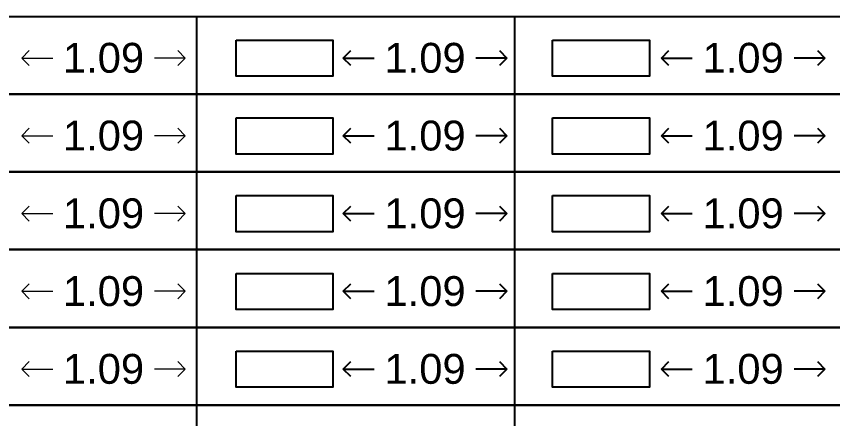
# Model space of a CAD drawing. Header units: metres. Extents: x -9481 to -9285, y 28740 to 57552.
# Drawn here: x -9452.65 to -9447.18, y 28760.23 to 28762.92 of the extents above; entities that cross this region are included whole.
import ezdxf

# ---------------------------------------------------------------- set-up
doc = ezdxf.new("R2010")
doc.units = ezdxf.units.M
doc.header["$PDMODE"] = 34
doc.header["$PDSIZE"] = -15
doc.layers.add('BLK_1_FLR_2_REGULAR_ROOM_1', color=7, linetype='Continuous', lineweight=0)
doc.layers.add('PLAN', color=7, linetype='Continuous', lineweight=40)
doc.layers.add('BLK_1_FLR_3_REGULAR_ROOM_1', color=7, linetype='Continuous')
doc.layers.add('BLK_1_FLR_4_REGULAR_ROOM_1', color=7, linetype='Continuous', plot=False)
doc.styles.add('Arial', font='arial.ttf', dxfattribs={"height": 0.2})
doc.styles.add('style2', font='arial.ttf', dxfattribs={"height": 0.3})
doc.dimstyles.new('INT DIM', dxfattribs={"dimtxt": 0.3, "dimasz": 0.1, "dimexe": 0.18, "dimexo": 0.0625, "dimgap": 0.09, "dimtad": 0, "dimzin": 0, "dimdsep": 46, "dimtxsty": 'style2', "dimblk": 'OPEN90', "dimcen": 0.09, "dimse1": 1, "dimse2": 1, "dimclrd": 250, "dimclrt": 256, "dimadec": 0, "dimazin": 0, "dimtfac": 1, "dimtofl": 0, "dimtmove": 0, "dimatfit": 3, "dimfxl": 0.18, "dimtolj": 1, "dimtzin": 0, "dimlwd": -1, "dimarcsym": 0})

# ---------------------------------------------------------------- blocks, each defined once
blk = doc.blocks.new('_Open90')
at = {"layer": 'PLAN', "color": 0, "lineweight": -2}
for p, q in [((0, 0), (-1, 0)), ((-0.5, 0.5), (0, 0)), ((0, 0), (-0.5, -0.5))]:
    blk.add_line(p, q, dxfattribs=at)
blk = doc.blocks.new('*D270')
at = {"layer": 'BLK_1_FLR_2_REGULAR_ROOM_1', "color": 250, "transparency": 16777216}
for p, q in [((-9452.5093, 28762.6459), (-9452.4024, 28762.6459)), ((-9451.6143, 28762.6459), (-9451.7213, 28762.6459))]:
    blk.add_line(p, q, dxfattribs=at)
at = {"layer": 'Defpoints', "color": 0, "transparency": 16777216}
for p in [(-9452.6093, 28762.766), (-9451.5143, 28762.766), (-9451.5143, 28762.6459)]:
    blk.add_point(p, dxfattribs=at)
at = {"layer": 'BLK_1_FLR_2_REGULAR_ROOM_1', "color": 250, "transparency": 16777216, "xscale": 0.1, "yscale": 0.1, "zscale": 0.1, "rotation": 180}
blk.add_blockref('_Open90', (-9452.6093, 28762.6459), dxfattribs=at)
at = {"layer": 'BLK_1_FLR_2_REGULAR_ROOM_1', "color": 250, "transparency": 16777216, "xscale": 0.1, "yscale": 0.1, "zscale": 0.1}
blk.add_blockref('_Open90', (-9451.5143, 28762.6459), dxfattribs=at)
at = {"layer": 'BLK_1_FLR_2_REGULAR_ROOM_1', "transparency": 16777216, "insert": (-9452.0618, 28762.6459), "char_height": 0.2, "attachment_point": 5, "style": 'Arial', "bg_fill": 3, "box_fill_scale": 1.1, "bg_fill_color": 256, "bg_fill_true_color": 13158600, "bg_fill_transparency": 0}
blk.add_mtext('\\A1;1.09', dxfattribs=at)
blk = doc.blocks.new('*D271')
at = {"layer": 'BLK_1_FLR_3_REGULAR_ROOM_1', "color": 250, "transparency": 16777216}
for p, q in [((-9450.3558, 28762.6459), (-9450.2489, 28762.6459)), ((-9449.4608, 28762.6459), (-9449.5678, 28762.6459))]:
    blk.add_line(p, q, dxfattribs=at)
at = {"layer": 'Defpoints', "color": 0, "transparency": 16777216}
for p in [(-9450.4558, 28762.766), (-9449.3608, 28762.766), (-9449.3608, 28762.6459)]:
    blk.add_point(p, dxfattribs=at)
at = {"layer": 'BLK_1_FLR_3_REGULAR_ROOM_1', "color": 250, "transparency": 16777216, "xscale": 0.1, "yscale": 0.1, "zscale": 0.1, "rotation": 180}
blk.add_blockref('_Open90', (-9450.4558, 28762.6459), dxfattribs=at)
at = {"layer": 'BLK_1_FLR_3_REGULAR_ROOM_1', "color": 250, "transparency": 16777216, "xscale": 0.1, "yscale": 0.1, "zscale": 0.1}
blk.add_blockref('_Open90', (-9449.3608, 28762.6459), dxfattribs=at)
at = {"layer": 'BLK_1_FLR_3_REGULAR_ROOM_1', "transparency": 16777216, "insert": (-9449.9083, 28762.6459), "char_height": 0.2, "attachment_point": 5, "style": 'Arial', "bg_fill": 3, "box_fill_scale": 1.1, "bg_fill_color": 256, "bg_fill_true_color": 13158600, "bg_fill_transparency": 0}
blk.add_mtext('\\A1;1.09', dxfattribs=at)
blk = doc.blocks.new('*D272')
at = {"layer": 'BLK_1_FLR_4_REGULAR_ROOM_1', "color": 250, "transparency": 16777216}
for p, q in [((-9448.2254, 28762.6459), (-9448.1184, 28762.6459)), ((-9447.3304, 28762.6459), (-9447.4373, 28762.6459))]:
    blk.add_line(p, q, dxfattribs=at)
at = {"layer": 'Defpoints', "color": 0, "transparency": 16777216}
for p in [(-9448.3254, 28762.766), (-9447.2304, 28762.766), (-9447.2304, 28762.6459)]:
    blk.add_point(p, dxfattribs=at)
at = {"layer": 'BLK_1_FLR_4_REGULAR_ROOM_1', "color": 250, "transparency": 16777216, "xscale": 0.1, "yscale": 0.1, "zscale": 0.1, "rotation": 180}
blk.add_blockref('_Open90', (-9448.3254, 28762.6459), dxfattribs=at)
at = {"layer": 'BLK_1_FLR_4_REGULAR_ROOM_1', "color": 250, "transparency": 16777216, "xscale": 0.1, "yscale": 0.1, "zscale": 0.1}
blk.add_blockref('_Open90', (-9447.2304, 28762.6459), dxfattribs=at)
at = {"layer": 'BLK_1_FLR_4_REGULAR_ROOM_1', "transparency": 16777216, "insert": (-9447.7779, 28762.6459), "char_height": 0.2, "attachment_point": 5, "style": 'Arial', "bg_fill": 3, "box_fill_scale": 1.1, "bg_fill_color": 256, "bg_fill_true_color": 13158600, "bg_fill_transparency": 0}
blk.add_mtext('\\A1;1.09', dxfattribs=at)
blk = doc.blocks.new('*D277')
at = {"layer": 'BLK_1_FLR_2_REGULAR_ROOM_1', "color": 250, "transparency": 16777216}
for p, q in [((-9452.5093, 28762.1253), (-9452.4024, 28762.1253)), ((-9451.6143, 28762.1253), (-9451.7213, 28762.1253))]:
    blk.add_line(p, q, dxfattribs=at)
at = {"layer": 'Defpoints', "color": 0, "transparency": 16777216}
for p in [(-9452.6093, 28762.2454), (-9451.5143, 28762.2454), (-9451.5143, 28762.1253)]:
    blk.add_point(p, dxfattribs=at)
at = {"layer": 'BLK_1_FLR_2_REGULAR_ROOM_1', "color": 250, "transparency": 16777216, "xscale": 0.1, "yscale": 0.1, "zscale": 0.1, "rotation": 180}
blk.add_blockref('_Open90', (-9452.6093, 28762.1253), dxfattribs=at)
at = {"layer": 'BLK_1_FLR_2_REGULAR_ROOM_1', "color": 250, "transparency": 16777216, "xscale": 0.1, "yscale": 0.1, "zscale": 0.1}
blk.add_blockref('_Open90', (-9451.5143, 28762.1253), dxfattribs=at)
at = {"layer": 'BLK_1_FLR_2_REGULAR_ROOM_1', "transparency": 16777216, "insert": (-9452.0618, 28762.1253), "char_height": 0.2, "attachment_point": 5, "style": 'Arial', "bg_fill": 3, "box_fill_scale": 1.1, "bg_fill_color": 256, "bg_fill_true_color": 13158600, "bg_fill_transparency": 0}
blk.add_mtext('\\A1;1.09', dxfattribs=at)
blk = doc.blocks.new('*D278')
at = {"layer": 'BLK_1_FLR_3_REGULAR_ROOM_1', "color": 250, "transparency": 16777216}
for p, q in [((-9450.3558, 28762.1253), (-9450.2489, 28762.1253)), ((-9449.4608, 28762.1253), (-9449.5678, 28762.1253))]:
    blk.add_line(p, q, dxfattribs=at)
at = {"layer": 'Defpoints', "color": 0, "transparency": 16777216}
for p in [(-9450.4558, 28762.2454), (-9449.3608, 28762.2454), (-9449.3608, 28762.1253)]:
    blk.add_point(p, dxfattribs=at)
at = {"layer": 'BLK_1_FLR_3_REGULAR_ROOM_1', "color": 250, "transparency": 16777216, "xscale": 0.1, "yscale": 0.1, "zscale": 0.1, "rotation": 180}
blk.add_blockref('_Open90', (-9450.4558, 28762.1253), dxfattribs=at)
at = {"layer": 'BLK_1_FLR_3_REGULAR_ROOM_1', "color": 250, "transparency": 16777216, "xscale": 0.1, "yscale": 0.1, "zscale": 0.1}
blk.add_blockref('_Open90', (-9449.3608, 28762.1253), dxfattribs=at)
at = {"layer": 'BLK_1_FLR_3_REGULAR_ROOM_1', "transparency": 16777216, "insert": (-9449.9083, 28762.1253), "char_height": 0.2, "attachment_point": 5, "style": 'Arial', "bg_fill": 3, "box_fill_scale": 1.1, "bg_fill_color": 256, "bg_fill_true_color": 13158600, "bg_fill_transparency": 0}
blk.add_mtext('\\A1;1.09', dxfattribs=at)
blk = doc.blocks.new('*D279')
at = {"layer": 'BLK_1_FLR_4_REGULAR_ROOM_1', "color": 250, "transparency": 16777216}
for p, q in [((-9448.2254, 28762.1253), (-9448.1184, 28762.1253)), ((-9447.3304, 28762.1253), (-9447.4373, 28762.1253))]:
    blk.add_line(p, q, dxfattribs=at)
at = {"layer": 'Defpoints', "color": 0, "transparency": 16777216}
for p in [(-9448.3254, 28762.2454), (-9447.2304, 28762.2454), (-9447.2304, 28762.1253)]:
    blk.add_point(p, dxfattribs=at)
at = {"layer": 'BLK_1_FLR_4_REGULAR_ROOM_1', "color": 250, "transparency": 16777216, "xscale": 0.1, "yscale": 0.1, "zscale": 0.1, "rotation": 180}
blk.add_blockref('_Open90', (-9448.3254, 28762.1253), dxfattribs=at)
at = {"layer": 'BLK_1_FLR_4_REGULAR_ROOM_1', "color": 250, "transparency": 16777216, "xscale": 0.1, "yscale": 0.1, "zscale": 0.1}
blk.add_blockref('_Open90', (-9447.2304, 28762.1253), dxfattribs=at)
at = {"layer": 'BLK_1_FLR_4_REGULAR_ROOM_1', "transparency": 16777216, "insert": (-9447.7779, 28762.1253), "char_height": 0.2, "attachment_point": 5, "style": 'Arial', "bg_fill": 3, "box_fill_scale": 1.1, "bg_fill_color": 256, "bg_fill_true_color": 13158600, "bg_fill_transparency": 0}
blk.add_mtext('\\A1;1.09', dxfattribs=at)
blk = doc.blocks.new('*D284')
at = {"layer": 'BLK_1_FLR_2_REGULAR_ROOM_1', "color": 250, "transparency": 16777216}
for p, q in [((-9452.5093, 28761.6046), (-9452.4024, 28761.6046)), ((-9451.6143, 28761.6046), (-9451.7213, 28761.6046))]:
    blk.add_line(p, q, dxfattribs=at)
at = {"layer": 'Defpoints', "color": 0, "transparency": 16777216}
for p in [(-9452.6093, 28761.7247), (-9451.5143, 28761.7247), (-9451.5143, 28761.6046)]:
    blk.add_point(p, dxfattribs=at)
at = {"layer": 'BLK_1_FLR_2_REGULAR_ROOM_1', "color": 250, "transparency": 16777216, "xscale": 0.1, "yscale": 0.1, "zscale": 0.1, "rotation": 180}
blk.add_blockref('_Open90', (-9452.6093, 28761.6046), dxfattribs=at)
at = {"layer": 'BLK_1_FLR_2_REGULAR_ROOM_1', "color": 250, "transparency": 16777216, "xscale": 0.1, "yscale": 0.1, "zscale": 0.1}
blk.add_blockref('_Open90', (-9451.5143, 28761.6046), dxfattribs=at)
at = {"layer": 'BLK_1_FLR_2_REGULAR_ROOM_1', "transparency": 16777216, "insert": (-9452.0618, 28761.6046), "char_height": 0.2, "attachment_point": 5, "style": 'Arial', "bg_fill": 3, "box_fill_scale": 1.1, "bg_fill_color": 256, "bg_fill_true_color": 13158600, "bg_fill_transparency": 0}
blk.add_mtext('\\A1;1.09', dxfattribs=at)
blk = doc.blocks.new('*D285')
at = {"layer": 'BLK_1_FLR_3_REGULAR_ROOM_1', "color": 250, "transparency": 16777216}
for p, q in [((-9450.3558, 28761.6046), (-9450.2489, 28761.6046)), ((-9449.4608, 28761.6046), (-9449.5678, 28761.6046))]:
    blk.add_line(p, q, dxfattribs=at)
at = {"layer": 'Defpoints', "color": 0, "transparency": 16777216}
for p in [(-9450.4558, 28761.7247), (-9449.3608, 28761.7247), (-9449.3608, 28761.6046)]:
    blk.add_point(p, dxfattribs=at)
at = {"layer": 'BLK_1_FLR_3_REGULAR_ROOM_1', "color": 250, "transparency": 16777216, "xscale": 0.1, "yscale": 0.1, "zscale": 0.1, "rotation": 180}
blk.add_blockref('_Open90', (-9450.4558, 28761.6046), dxfattribs=at)
at = {"layer": 'BLK_1_FLR_3_REGULAR_ROOM_1', "color": 250, "transparency": 16777216, "xscale": 0.1, "yscale": 0.1, "zscale": 0.1}
blk.add_blockref('_Open90', (-9449.3608, 28761.6046), dxfattribs=at)
at = {"layer": 'BLK_1_FLR_3_REGULAR_ROOM_1', "transparency": 16777216, "insert": (-9449.9083, 28761.6046), "char_height": 0.2, "attachment_point": 5, "style": 'Arial', "bg_fill": 3, "box_fill_scale": 1.1, "bg_fill_color": 256, "bg_fill_true_color": 13158600, "bg_fill_transparency": 0}
blk.add_mtext('\\A1;1.09', dxfattribs=at)
blk = doc.blocks.new('*D286')
at = {"layer": 'BLK_1_FLR_4_REGULAR_ROOM_1', "color": 250, "transparency": 16777216}
for p, q in [((-9448.2254, 28761.6046), (-9448.1184, 28761.6046)), ((-9447.3304, 28761.6046), (-9447.4373, 28761.6046))]:
    blk.add_line(p, q, dxfattribs=at)
at = {"layer": 'Defpoints', "color": 0, "transparency": 16777216}
for p in [(-9448.3254, 28761.7247), (-9447.2304, 28761.7247), (-9447.2304, 28761.6046)]:
    blk.add_point(p, dxfattribs=at)
at = {"layer": 'BLK_1_FLR_4_REGULAR_ROOM_1', "color": 250, "transparency": 16777216, "xscale": 0.1, "yscale": 0.1, "zscale": 0.1, "rotation": 180}
blk.add_blockref('_Open90', (-9448.3254, 28761.6046), dxfattribs=at)
at = {"layer": 'BLK_1_FLR_4_REGULAR_ROOM_1', "color": 250, "transparency": 16777216, "xscale": 0.1, "yscale": 0.1, "zscale": 0.1}
blk.add_blockref('_Open90', (-9447.2304, 28761.6046), dxfattribs=at)
at = {"layer": 'BLK_1_FLR_4_REGULAR_ROOM_1', "transparency": 16777216, "insert": (-9447.7779, 28761.6046), "char_height": 0.2, "attachment_point": 5, "style": 'Arial', "bg_fill": 3, "box_fill_scale": 1.1, "bg_fill_color": 256, "bg_fill_true_color": 13158600, "bg_fill_transparency": 0}
blk.add_mtext('\\A1;1.09', dxfattribs=at)
blk = doc.blocks.new('*D291')
at = {"layer": 'BLK_1_FLR_2_REGULAR_ROOM_1', "color": 250, "transparency": 16777216}
for p, q in [((-9452.5093, 28761.084), (-9452.4024, 28761.084)), ((-9451.6143, 28761.084), (-9451.7213, 28761.084))]:
    blk.add_line(p, q, dxfattribs=at)
at = {"layer": 'Defpoints', "color": 0, "transparency": 16777216}
for p in [(-9452.6093, 28761.2041), (-9451.5143, 28761.2041), (-9451.5143, 28761.084)]:
    blk.add_point(p, dxfattribs=at)
at = {"layer": 'BLK_1_FLR_2_REGULAR_ROOM_1', "color": 250, "transparency": 16777216, "xscale": 0.1, "yscale": 0.1, "zscale": 0.1, "rotation": 180}
blk.add_blockref('_Open90', (-9452.6093, 28761.084), dxfattribs=at)
at = {"layer": 'BLK_1_FLR_2_REGULAR_ROOM_1', "color": 250, "transparency": 16777216, "xscale": 0.1, "yscale": 0.1, "zscale": 0.1}
blk.add_blockref('_Open90', (-9451.5143, 28761.084), dxfattribs=at)
at = {"layer": 'BLK_1_FLR_2_REGULAR_ROOM_1', "transparency": 16777216, "insert": (-9452.0618, 28761.084), "char_height": 0.2, "attachment_point": 5, "style": 'Arial', "bg_fill": 3, "box_fill_scale": 1.1, "bg_fill_color": 256, "bg_fill_true_color": 13158600, "bg_fill_transparency": 0}
blk.add_mtext('\\A1;1.09', dxfattribs=at)
blk = doc.blocks.new('*D292')
at = {"layer": 'BLK_1_FLR_3_REGULAR_ROOM_1', "color": 250, "transparency": 16777216}
for p, q in [((-9450.3558, 28761.084), (-9450.2489, 28761.084)), ((-9449.4608, 28761.084), (-9449.5678, 28761.084))]:
    blk.add_line(p, q, dxfattribs=at)
at = {"layer": 'Defpoints', "color": 0, "transparency": 16777216}
for p in [(-9450.4558, 28761.2041), (-9449.3608, 28761.2041), (-9449.3608, 28761.084)]:
    blk.add_point(p, dxfattribs=at)
at = {"layer": 'BLK_1_FLR_3_REGULAR_ROOM_1', "color": 250, "transparency": 16777216, "xscale": 0.1, "yscale": 0.1, "zscale": 0.1, "rotation": 180}
blk.add_blockref('_Open90', (-9450.4558, 28761.084), dxfattribs=at)
at = {"layer": 'BLK_1_FLR_3_REGULAR_ROOM_1', "color": 250, "transparency": 16777216, "xscale": 0.1, "yscale": 0.1, "zscale": 0.1}
blk.add_blockref('_Open90', (-9449.3608, 28761.084), dxfattribs=at)
at = {"layer": 'BLK_1_FLR_3_REGULAR_ROOM_1', "transparency": 16777216, "insert": (-9449.9083, 28761.084), "char_height": 0.2, "attachment_point": 5, "style": 'Arial', "bg_fill": 3, "box_fill_scale": 1.1, "bg_fill_color": 256, "bg_fill_true_color": 13158600, "bg_fill_transparency": 0}
blk.add_mtext('\\A1;1.09', dxfattribs=at)
blk = doc.blocks.new('*D293')
at = {"layer": 'BLK_1_FLR_4_REGULAR_ROOM_1', "color": 250, "transparency": 16777216}
for p, q in [((-9448.2254, 28761.084), (-9448.1184, 28761.084)), ((-9447.3304, 28761.084), (-9447.4373, 28761.084))]:
    blk.add_line(p, q, dxfattribs=at)
at = {"layer": 'Defpoints', "color": 0, "transparency": 16777216}
for p in [(-9448.3254, 28761.2041), (-9447.2304, 28761.2041), (-9447.2304, 28761.084)]:
    blk.add_point(p, dxfattribs=at)
at = {"layer": 'BLK_1_FLR_4_REGULAR_ROOM_1', "color": 250, "transparency": 16777216, "xscale": 0.1, "yscale": 0.1, "zscale": 0.1, "rotation": 180}
blk.add_blockref('_Open90', (-9448.3254, 28761.084), dxfattribs=at)
at = {"layer": 'BLK_1_FLR_4_REGULAR_ROOM_1', "color": 250, "transparency": 16777216, "xscale": 0.1, "yscale": 0.1, "zscale": 0.1}
blk.add_blockref('_Open90', (-9447.2304, 28761.084), dxfattribs=at)
at = {"layer": 'BLK_1_FLR_4_REGULAR_ROOM_1', "transparency": 16777216, "insert": (-9447.7779, 28761.084), "char_height": 0.2, "attachment_point": 5, "style": 'Arial', "bg_fill": 3, "box_fill_scale": 1.1, "bg_fill_color": 256, "bg_fill_true_color": 13158600, "bg_fill_transparency": 0}
blk.add_mtext('\\A1;1.09', dxfattribs=at)
blk = doc.blocks.new('*D298')
at = {"layer": 'BLK_1_FLR_2_REGULAR_ROOM_1', "color": 250, "transparency": 16777216}
for p, q in [((-9452.5093, 28760.5633), (-9452.4024, 28760.5633)), ((-9451.6143, 28760.5633), (-9451.7213, 28760.5633))]:
    blk.add_line(p, q, dxfattribs=at)
at = {"layer": 'Defpoints', "color": 0, "transparency": 16777216}
for p in [(-9452.6093, 28760.6834), (-9451.5143, 28760.6834), (-9451.5143, 28760.5633)]:
    blk.add_point(p, dxfattribs=at)
at = {"layer": 'BLK_1_FLR_2_REGULAR_ROOM_1', "color": 250, "transparency": 16777216, "xscale": 0.1, "yscale": 0.1, "zscale": 0.1, "rotation": 180}
blk.add_blockref('_Open90', (-9452.6093, 28760.5633), dxfattribs=at)
at = {"layer": 'BLK_1_FLR_2_REGULAR_ROOM_1', "color": 250, "transparency": 16777216, "xscale": 0.1, "yscale": 0.1, "zscale": 0.1}
blk.add_blockref('_Open90', (-9451.5143, 28760.5633), dxfattribs=at)
at = {"layer": 'BLK_1_FLR_2_REGULAR_ROOM_1', "transparency": 16777216, "insert": (-9452.0618, 28760.5633), "char_height": 0.2, "attachment_point": 5, "style": 'Arial', "bg_fill": 3, "box_fill_scale": 1.1, "bg_fill_color": 256, "bg_fill_true_color": 13158600, "bg_fill_transparency": 0}
blk.add_mtext('\\A1;1.09', dxfattribs=at)
blk = doc.blocks.new('*D299')
at = {"layer": 'BLK_1_FLR_3_REGULAR_ROOM_1', "color": 250, "transparency": 16777216}
for p, q in [((-9450.3558, 28760.5633), (-9450.2489, 28760.5633)), ((-9449.4608, 28760.5633), (-9449.5678, 28760.5633))]:
    blk.add_line(p, q, dxfattribs=at)
at = {"layer": 'Defpoints', "color": 0, "transparency": 16777216}
for p in [(-9450.4558, 28760.6834), (-9449.3608, 28760.6834), (-9449.3608, 28760.5633)]:
    blk.add_point(p, dxfattribs=at)
at = {"layer": 'BLK_1_FLR_3_REGULAR_ROOM_1', "color": 250, "transparency": 16777216, "xscale": 0.1, "yscale": 0.1, "zscale": 0.1, "rotation": 180}
blk.add_blockref('_Open90', (-9450.4558, 28760.5633), dxfattribs=at)
at = {"layer": 'BLK_1_FLR_3_REGULAR_ROOM_1', "color": 250, "transparency": 16777216, "xscale": 0.1, "yscale": 0.1, "zscale": 0.1}
blk.add_blockref('_Open90', (-9449.3608, 28760.5633), dxfattribs=at)
at = {"layer": 'BLK_1_FLR_3_REGULAR_ROOM_1', "transparency": 16777216, "insert": (-9449.9083, 28760.5633), "char_height": 0.2, "attachment_point": 5, "style": 'Arial', "bg_fill": 3, "box_fill_scale": 1.1, "bg_fill_color": 256, "bg_fill_true_color": 13158600, "bg_fill_transparency": 0}
blk.add_mtext('\\A1;1.09', dxfattribs=at)
blk = doc.blocks.new('*D300')
at = {"layer": 'BLK_1_FLR_4_REGULAR_ROOM_1', "color": 250, "transparency": 16777216}
for p, q in [((-9448.2254, 28760.5633), (-9448.1184, 28760.5633)), ((-9447.3304, 28760.5633), (-9447.4373, 28760.5633))]:
    blk.add_line(p, q, dxfattribs=at)
at = {"layer": 'Defpoints', "color": 0, "transparency": 16777216}
for p in [(-9448.3254, 28760.6834), (-9447.2304, 28760.6834), (-9447.2304, 28760.5633)]:
    blk.add_point(p, dxfattribs=at)
at = {"layer": 'BLK_1_FLR_4_REGULAR_ROOM_1', "color": 250, "transparency": 16777216, "xscale": 0.1, "yscale": 0.1, "zscale": 0.1, "rotation": 180}
blk.add_blockref('_Open90', (-9448.3254, 28760.5633), dxfattribs=at)
at = {"layer": 'BLK_1_FLR_4_REGULAR_ROOM_1', "color": 250, "transparency": 16777216, "xscale": 0.1, "yscale": 0.1, "zscale": 0.1}
blk.add_blockref('_Open90', (-9447.2304, 28760.5633), dxfattribs=at)
at = {"layer": 'BLK_1_FLR_4_REGULAR_ROOM_1', "transparency": 16777216, "insert": (-9447.7779, 28760.5633), "char_height": 0.2, "attachment_point": 5, "style": 'Arial', "bg_fill": 3, "box_fill_scale": 1.1, "bg_fill_color": 256, "bg_fill_true_color": 13158600, "bg_fill_transparency": 0}
blk.add_mtext('\\A1;1.09', dxfattribs=at)

msp = doc.modelspace()

# ---------------------------------------------------------------- linework, layer by layer
for p, q in [((-9451.4401, 28762.9249), (-9451.4401, 28762.4043)), ((-9449.3086, 28762.9249), (-9449.3086, 28762.4043)), ((-9451.4401, 28762.4043), (-9451.4401, 28761.8836)), ((-9449.3086, 28762.4043), (-9449.3086, 28761.8836)), ((-9451.4401, 28761.8836), (-9451.4401, 28761.363)), ((-9449.3086, 28761.8836), (-9449.3086, 28761.363)), ((-9451.4401, 28761.363), (-9451.4401, 28760.8423)), ((-9449.3086, 28761.363), (-9449.3086, 28760.8423)), ((-9451.4401, 28760.8423), (-9451.4401, 28760.3217)), ((-9449.3086, 28760.8423), (-9449.3086, 28760.3217)), ((-9451.4401, 28760.3217), (-9451.4401, 28759.801)), ((-9449.3086, 28760.3217), (-9449.3086, 28759.801))]:
    msp.add_line(p, q)
for points in [[(-9461.7318, 28762.9249), (-9442.23, 28762.9249), (-9442.23, 28762.4043), (-9461.7318, 28762.4043)], [(-9461.7318, 28762.4043), (-9442.23, 28762.4043), (-9442.23, 28761.8836), (-9461.7318, 28761.8836)], [(-9461.7318, 28761.8836), (-9442.23, 28761.8836), (-9442.23, 28761.363), (-9461.7318, 28761.363)], [(-9461.7318, 28761.363), (-9442.23, 28761.363), (-9442.23, 28760.8423), (-9461.7318, 28760.8423)], [(-9461.7318, 28760.8423), (-9442.23, 28760.8423), (-9442.23, 28760.3217), (-9461.7318, 28760.3217)], [(-9461.7318, 28760.3217), (-9442.23, 28760.3217), (-9442.23, 28759.801), (-9461.7318, 28759.801)]]:
    msp.add_lwpolyline(points)
at = {"layer": 'BLK_1_FLR_3_REGULAR_ROOM_1', "color": 3}
msp.add_lwpolyline([(-9451.1743, 28762.766), (-9450.5251, 28762.766), (-9450.5251, 28762.5239), (-9451.1743, 28762.5239)], close=True, dxfattribs=at)
at = {"layer": 'BLK_1_FLR_3_REGULAR_ROOM_1', "color": 4}
msp.add_lwpolyline([(-9451.1743, 28762.2454), (-9450.5251, 28762.2454), (-9450.5251, 28762.0032), (-9451.1743, 28762.0032)], close=True, dxfattribs=at)
at = {"layer": 'BLK_1_FLR_3_REGULAR_ROOM_1', "color": 5}
msp.add_lwpolyline([(-9451.1743, 28761.7247), (-9450.5251, 28761.7247), (-9450.5251, 28761.4826), (-9451.1743, 28761.4826)], close=True, dxfattribs=at)
at = {"layer": 'BLK_1_FLR_3_REGULAR_ROOM_1', "color": 28}
msp.add_lwpolyline([(-9451.1743, 28761.2041), (-9450.5251, 28761.2041), (-9450.5251, 28760.9619), (-9451.1743, 28760.9619)], close=True, dxfattribs=at)
at = {"layer": 'BLK_1_FLR_3_REGULAR_ROOM_1', "color": 29}
msp.add_lwpolyline([(-9451.1743, 28760.6834), (-9450.5251, 28760.6834), (-9450.5251, 28760.4413), (-9451.1743, 28760.4413)], close=True, dxfattribs=at)
at = {"layer": 'BLK_1_FLR_4_REGULAR_ROOM_1', "color": 3}
msp.add_lwpolyline([(-9449.0552, 28762.766), (-9448.406, 28762.766), (-9448.406, 28762.5239), (-9449.0552, 28762.5239)], close=True, dxfattribs=at)
at = {"layer": 'BLK_1_FLR_4_REGULAR_ROOM_1', "color": 4}
msp.add_lwpolyline([(-9449.0552, 28762.2454), (-9448.406, 28762.2454), (-9448.406, 28762.0032), (-9449.0552, 28762.0032)], close=True, dxfattribs=at)
at = {"layer": 'BLK_1_FLR_4_REGULAR_ROOM_1', "color": 5}
msp.add_lwpolyline([(-9449.0552, 28761.7247), (-9448.406, 28761.7247), (-9448.406, 28761.4826), (-9449.0552, 28761.4826)], close=True, dxfattribs=at)
at = {"layer": 'BLK_1_FLR_4_REGULAR_ROOM_1', "color": 28}
msp.add_lwpolyline([(-9449.0552, 28761.2041), (-9448.406, 28761.2041), (-9448.406, 28760.9619), (-9449.0552, 28760.9619)], close=True, dxfattribs=at)
at = {"layer": 'BLK_1_FLR_4_REGULAR_ROOM_1', "color": 29}
msp.add_lwpolyline([(-9449.0552, 28760.6834), (-9448.406, 28760.6834), (-9448.406, 28760.4413), (-9449.0552, 28760.4413)], close=True, dxfattribs=at)

# ---------------------------------------------------------------- next in the draw order: dimensions: what is measured, and where the dimension line sits
at = {"layer": 'BLK_1_FLR_2_REGULAR_ROOM_1', "color": 3}
dim = msp.add_linear_dim(base=(-9451.51435, 28762.64593), p1=(-9452.60932, 28762.76601), p2=(-9451.51435, 28762.76601), dimstyle='INT DIM', override={"dimtxt": 0.2, "dimtxsty": 'Arial', "dimfxl": 0.125, "dimtfill": 1, "dimtfillclr": 7, "dimarcsym": 1}, dxfattribs=at)
dim.commit()
dim.dimension.update_dxf_attribs({"geometry": '*D270', "text_midpoint": (-9452.06184, 28762.64593)})
at = {"layer": 'BLK_1_FLR_2_REGULAR_ROOM_1', "color": 4}
dim = msp.add_linear_dim(base=(-9451.51435, 28762.12529), p1=(-9452.60932, 28762.24536), p2=(-9451.51435, 28762.24536), dimstyle='INT DIM', override={"dimtxt": 0.2, "dimtxsty": 'Arial', "dimfxl": 0.125, "dimtfill": 1, "dimtfillclr": 7, "dimarcsym": 1}, dxfattribs=at)
dim.commit()
dim.dimension.update_dxf_attribs({"geometry": '*D277', "text_midpoint": (-9452.06184, 28762.12529)})
at = {"layer": 'BLK_1_FLR_2_REGULAR_ROOM_1', "color": 5}
dim = msp.add_linear_dim(base=(-9451.51435, 28761.60464), p1=(-9452.60932, 28761.72471), p2=(-9451.51435, 28761.72471), dimstyle='INT DIM', override={"dimtxt": 0.2, "dimtxsty": 'Arial', "dimfxl": 0.125, "dimtfill": 1, "dimtfillclr": 7, "dimarcsym": 1}, dxfattribs=at)
dim.commit()
dim.dimension.update_dxf_attribs({"geometry": '*D284', "text_midpoint": (-9452.06184, 28761.60464)})
at = {"layer": 'BLK_1_FLR_2_REGULAR_ROOM_1', "color": 28}
dim = msp.add_linear_dim(base=(-9451.51435, 28761.08399), p1=(-9452.60932, 28761.20407), p2=(-9451.51435, 28761.20407), dimstyle='INT DIM', override={"dimtxt": 0.2, "dimtxsty": 'Arial', "dimfxl": 0.125, "dimtfill": 1, "dimtfillclr": 7, "dimarcsym": 1}, dxfattribs=at)
dim.commit()
dim.dimension.update_dxf_attribs({"geometry": '*D291', "text_midpoint": (-9452.06184, 28761.08399)})
at = {"layer": 'BLK_1_FLR_2_REGULAR_ROOM_1', "color": 29}
dim = msp.add_linear_dim(base=(-9451.51435, 28760.56335), p1=(-9452.60932, 28760.68342), p2=(-9451.51435, 28760.68342), dimstyle='INT DIM', override={"dimtxt": 0.2, "dimtxsty": 'Arial', "dimfxl": 0.125, "dimtfill": 1, "dimtfillclr": 7, "dimarcsym": 1}, dxfattribs=at)
dim.commit()
dim.dimension.update_dxf_attribs({"geometry": '*D298', "text_midpoint": (-9452.06184, 28760.56335)})
at = {"layer": 'BLK_1_FLR_3_REGULAR_ROOM_1', "color": 3}
dim = msp.add_linear_dim(base=(-9449.36082, 28762.64593), p1=(-9450.4558, 28762.76601), p2=(-9449.36082, 28762.76601), dimstyle='INT DIM', override={"dimtxt": 0.2, "dimtxsty": 'Arial', "dimfxl": 0.125, "dimtfill": 1, "dimtfillclr": 7, "dimarcsym": 1}, dxfattribs=at)
dim.commit()
dim.dimension.update_dxf_attribs({"geometry": '*D271', "text_midpoint": (-9449.90831, 28762.64593)})
at = {"layer": 'BLK_1_FLR_3_REGULAR_ROOM_1', "color": 4}
dim = msp.add_linear_dim(base=(-9449.36082, 28762.12529), p1=(-9450.4558, 28762.24536), p2=(-9449.36082, 28762.24536), dimstyle='INT DIM', override={"dimtxt": 0.2, "dimtxsty": 'Arial', "dimfxl": 0.125, "dimtfill": 1, "dimtfillclr": 7, "dimarcsym": 1}, dxfattribs=at)
dim.commit()
dim.dimension.update_dxf_attribs({"geometry": '*D278', "text_midpoint": (-9449.90831, 28762.12529)})
at = {"layer": 'BLK_1_FLR_3_REGULAR_ROOM_1', "color": 5}
dim = msp.add_linear_dim(base=(-9449.36082, 28761.60464), p1=(-9450.4558, 28761.72471), p2=(-9449.36082, 28761.72471), dimstyle='INT DIM', override={"dimtxt": 0.2, "dimtxsty": 'Arial', "dimfxl": 0.125, "dimtfill": 1, "dimtfillclr": 7, "dimarcsym": 1}, dxfattribs=at)
dim.commit()
dim.dimension.update_dxf_attribs({"geometry": '*D285', "text_midpoint": (-9449.90831, 28761.60464)})
at = {"layer": 'BLK_1_FLR_3_REGULAR_ROOM_1', "color": 28}
dim = msp.add_linear_dim(base=(-9449.36082, 28761.08399), p1=(-9450.4558, 28761.20407), p2=(-9449.36082, 28761.20407), dimstyle='INT DIM', override={"dimtxt": 0.2, "dimtxsty": 'Arial', "dimfxl": 0.125, "dimtfill": 1, "dimtfillclr": 7, "dimarcsym": 1}, dxfattribs=at)
dim.commit()
dim.dimension.update_dxf_attribs({"geometry": '*D292', "text_midpoint": (-9449.90831, 28761.08399)})
at = {"layer": 'BLK_1_FLR_3_REGULAR_ROOM_1', "color": 29}
dim = msp.add_linear_dim(base=(-9449.36082, 28760.56335), p1=(-9450.4558, 28760.68342), p2=(-9449.36082, 28760.68342), dimstyle='INT DIM', override={"dimtxt": 0.2, "dimtxsty": 'Arial', "dimfxl": 0.125, "dimtfill": 1, "dimtfillclr": 7, "dimarcsym": 1}, dxfattribs=at)
dim.commit()
dim.dimension.update_dxf_attribs({"geometry": '*D299', "text_midpoint": (-9449.90831, 28760.56335)})
at = {"layer": 'BLK_1_FLR_4_REGULAR_ROOM_1', "color": 3}
dim = msp.add_linear_dim(base=(-9447.23039, 28762.64593), p1=(-9448.32537, 28762.76601), p2=(-9447.23039, 28762.76601), dimstyle='INT DIM', override={"dimtxt": 0.2, "dimtxsty": 'Arial', "dimfxl": 0.125, "dimtfill": 1, "dimtfillclr": 7, "dimarcsym": 1}, dxfattribs=at)
dim.commit()
dim.dimension.update_dxf_attribs({"geometry": '*D272', "text_midpoint": (-9447.77788, 28762.64593)})
at = {"layer": 'BLK_1_FLR_4_REGULAR_ROOM_1', "color": 4}
dim = msp.add_linear_dim(base=(-9447.23039, 28762.12529), p1=(-9448.32537, 28762.24536), p2=(-9447.23039, 28762.24536), dimstyle='INT DIM', override={"dimtxt": 0.2, "dimtxsty": 'Arial', "dimfxl": 0.125, "dimtfill": 1, "dimtfillclr": 7, "dimarcsym": 1}, dxfattribs=at)
dim.commit()
dim.dimension.update_dxf_attribs({"geometry": '*D279', "text_midpoint": (-9447.77788, 28762.12529)})
at = {"layer": 'BLK_1_FLR_4_REGULAR_ROOM_1', "color": 5}
dim = msp.add_linear_dim(base=(-9447.23039, 28761.60464), p1=(-9448.32537, 28761.72471), p2=(-9447.23039, 28761.72471), dimstyle='INT DIM', override={"dimtxt": 0.2, "dimtxsty": 'Arial', "dimfxl": 0.125, "dimtfill": 1, "dimtfillclr": 7, "dimarcsym": 1}, dxfattribs=at)
dim.commit()
dim.dimension.update_dxf_attribs({"geometry": '*D286', "text_midpoint": (-9447.77788, 28761.60464)})
at = {"layer": 'BLK_1_FLR_4_REGULAR_ROOM_1', "color": 28}
dim = msp.add_linear_dim(base=(-9447.23039, 28761.08399), p1=(-9448.32537, 28761.20407), p2=(-9447.23039, 28761.20407), dimstyle='INT DIM', override={"dimtxt": 0.2, "dimtxsty": 'Arial', "dimfxl": 0.125, "dimtfill": 1, "dimtfillclr": 7, "dimarcsym": 1}, dxfattribs=at)
dim.commit()
dim.dimension.update_dxf_attribs({"geometry": '*D293', "text_midpoint": (-9447.77788, 28761.08399)})
at = {"layer": 'BLK_1_FLR_4_REGULAR_ROOM_1', "color": 29}
dim = msp.add_linear_dim(base=(-9447.23039, 28760.56335), p1=(-9448.32537, 28760.68342), p2=(-9447.23039, 28760.68342), dimstyle='INT DIM', override={"dimtxt": 0.2, "dimtxsty": 'Arial', "dimfxl": 0.125, "dimtfill": 1, "dimtfillclr": 7, "dimarcsym": 1}, dxfattribs=at)
dim.commit()
dim.dimension.update_dxf_attribs({"geometry": '*D300', "text_midpoint": (-9447.77788, 28760.56335)})

doc.saveas('drawing.dxf')
